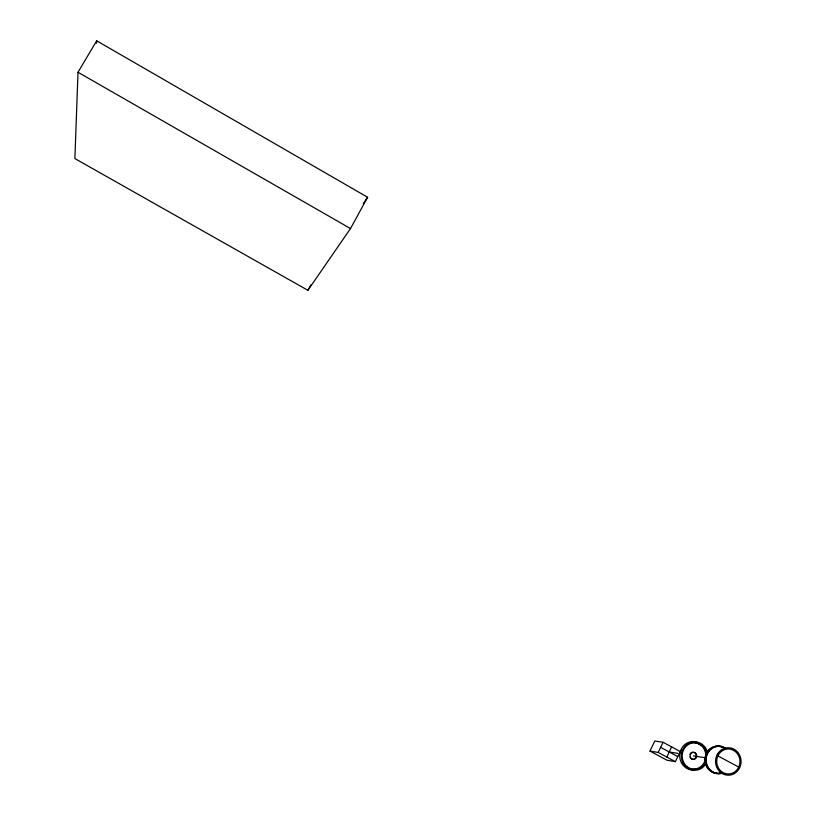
<?xml version="1.0" encoding="UTF-8"?>
<svg xmlns="http://www.w3.org/2000/svg" width="816" height="816" viewBox="0 0 816 816"><rect width="100%" height="100%" fill="white"/><g stroke="black" fill="none" stroke-linecap="round" stroke-linejoin="round"><path stroke-width="1.22" d="M77.999 72.267L74.899 158.59L307.887 290.312L350.503 228.562L367.608 197.268L96.665 40.8L77.999 72.267L350.503 228.562M96.502 43.319L96.665 40.8M738.715 767.091L717.886 755.902M675.373 761.675L680.177 751.526L663.031 742.254L654.758 741.05L649.975 751.067L666.937 760.206L675.373 761.675L658.196 752.413L649.975 751.067M658.196 752.413L663.031 742.254M666.794 757.044L671.609 746.895M307.887 290.312L310.845 284.917M363.334 203.561L367.608 197.268M669.202 751.975L677.8 753.352M693.427 755.861L705.636 757.819M660.613 747.334L677.78 756.595M719.977 773.119A13.515 12.607 88.6 0 1 716.03 773.16M715.244 773.007A13.515 12.607 88.6 0 1 711.552 771.487M710.879 771.038A13.515 12.607 88.6 0 1 706.666 766.03M706.319 765.265A13.515 12.607 88.6 0 1 705.758 763.674M705.391 762.011A13.515 12.607 88.6 0 1 705.493 756.942M705.677 756.116A13.515 12.607 88.6 0 1 707.778 751.577M708.278 750.924A13.515 12.607 88.6 0 1 712.694 747.415M713.429 747.099A13.515 12.607 88.6 0 1 715.724 746.446M720.436 746.569A13.515 12.607 88.6 0 1 721.966 747.028M720.875 773.272A13.535 12.628 88.6 0 1 706.146 758.778A13.535 12.628 88.6 0 1 722.864 747.16M723.608 747.466A13.535 12.628 88.6 0 1 724.322 747.823M720.61 773.293A13.831 12.893 88.6 0 1 704.993 758.39A13.831 12.893 88.6 0 1 723.007 747.14M723.731 747.517A13.831 12.893 88.6 0 1 724.445 747.946M720.722 773.619A13.841 12.913 88.6 0 1 706.044 757.248A13.841 12.913 88.6 0 1 725.353 748.068M694.212 769.937A14.188 13.28 89 0 1 679.769 754.382A14.188 13.28 89 0 1 696.762 742.203M697.558 742.489A14.188 13.28 89 0 1 698.323 742.825M700.505 744.121A14.188 13.28 89 0 1 701.179 744.651M687.5 767.734A13.301 12.454 89 0 1 686.807 767.336M686.144 766.897A13.301 12.454 89 0 1 685.501 766.408M684.318 765.316A13.301 12.454 89 0 1 683.767 764.714M682.788 763.409A13.301 12.454 89 0 1 682.36 762.705M680.809 753.035A13.301 12.454 89 0 1 680.993 752.219M681.503 750.638A13.301 12.454 89 0 1 681.829 749.884M689.377 743.06A13.301 12.454 89 0 1 690.132 742.846M695.558 742.784A13.301 12.454 89 0 1 697.058 743.233M697.792 743.539A13.301 12.454 89 0 1 699.853 744.722M695.895 768.743A13.301 12.454 89 0 1 695.13 768.907M706.095 763.368A14.229 13.311 89 0 1 685.022 765.867A14.229 13.311 89 0 1 688.398 743.488A14.229 13.311 89 0 1 707.656 753.046M705.493 762.705A13.342 12.485 89 0 1 685.42 765.01A13.342 12.485 89 0 1 689.53 743.896A13.342 12.485 89 0 1 707.064 754.647M705.422 759.421A13.311 12.454 89 0 1 686.552 766.969M687.613 744.059A13.311 12.454 89 0 1 688.327 743.702M689.051 743.386A13.311 12.454 89 0 1 690.54 742.907M691.305 742.744A13.311 12.454 89 0 1 705.86 756.126M691.489 752.627A3.55 3.325 89 0 1 696.017 754.29A3.55 3.325 89 0 1 694.324 759.053A3.55 3.325 89 0 1 689.918 757.064M689.908 754.525A3.55 3.325 89 0 1 690.418 753.566M690.652 753.29A3.55 3.325 89 0 1 691.193 752.821M718.335 755.014A12.485 11.628 88.5 0 0 728.137 773.945A12.485 11.628 88.5 0 0 738.47 755.432A12.485 11.628 88.5 0 0 718.335 755.014M717.346 754.361A13.739 12.791 88.5 0 0 728.096 775.2A13.739 12.791 88.5 0 0 739.49 754.841A13.739 12.791 88.5 0 0 717.346 754.361M690.632 753.933A3.55 3.325 89 0 0 693.263 759.4A3.55 3.325 89 0 0 696.374 754.239A3.55 3.325 89 0 0 690.632 753.933"/></g></svg>
